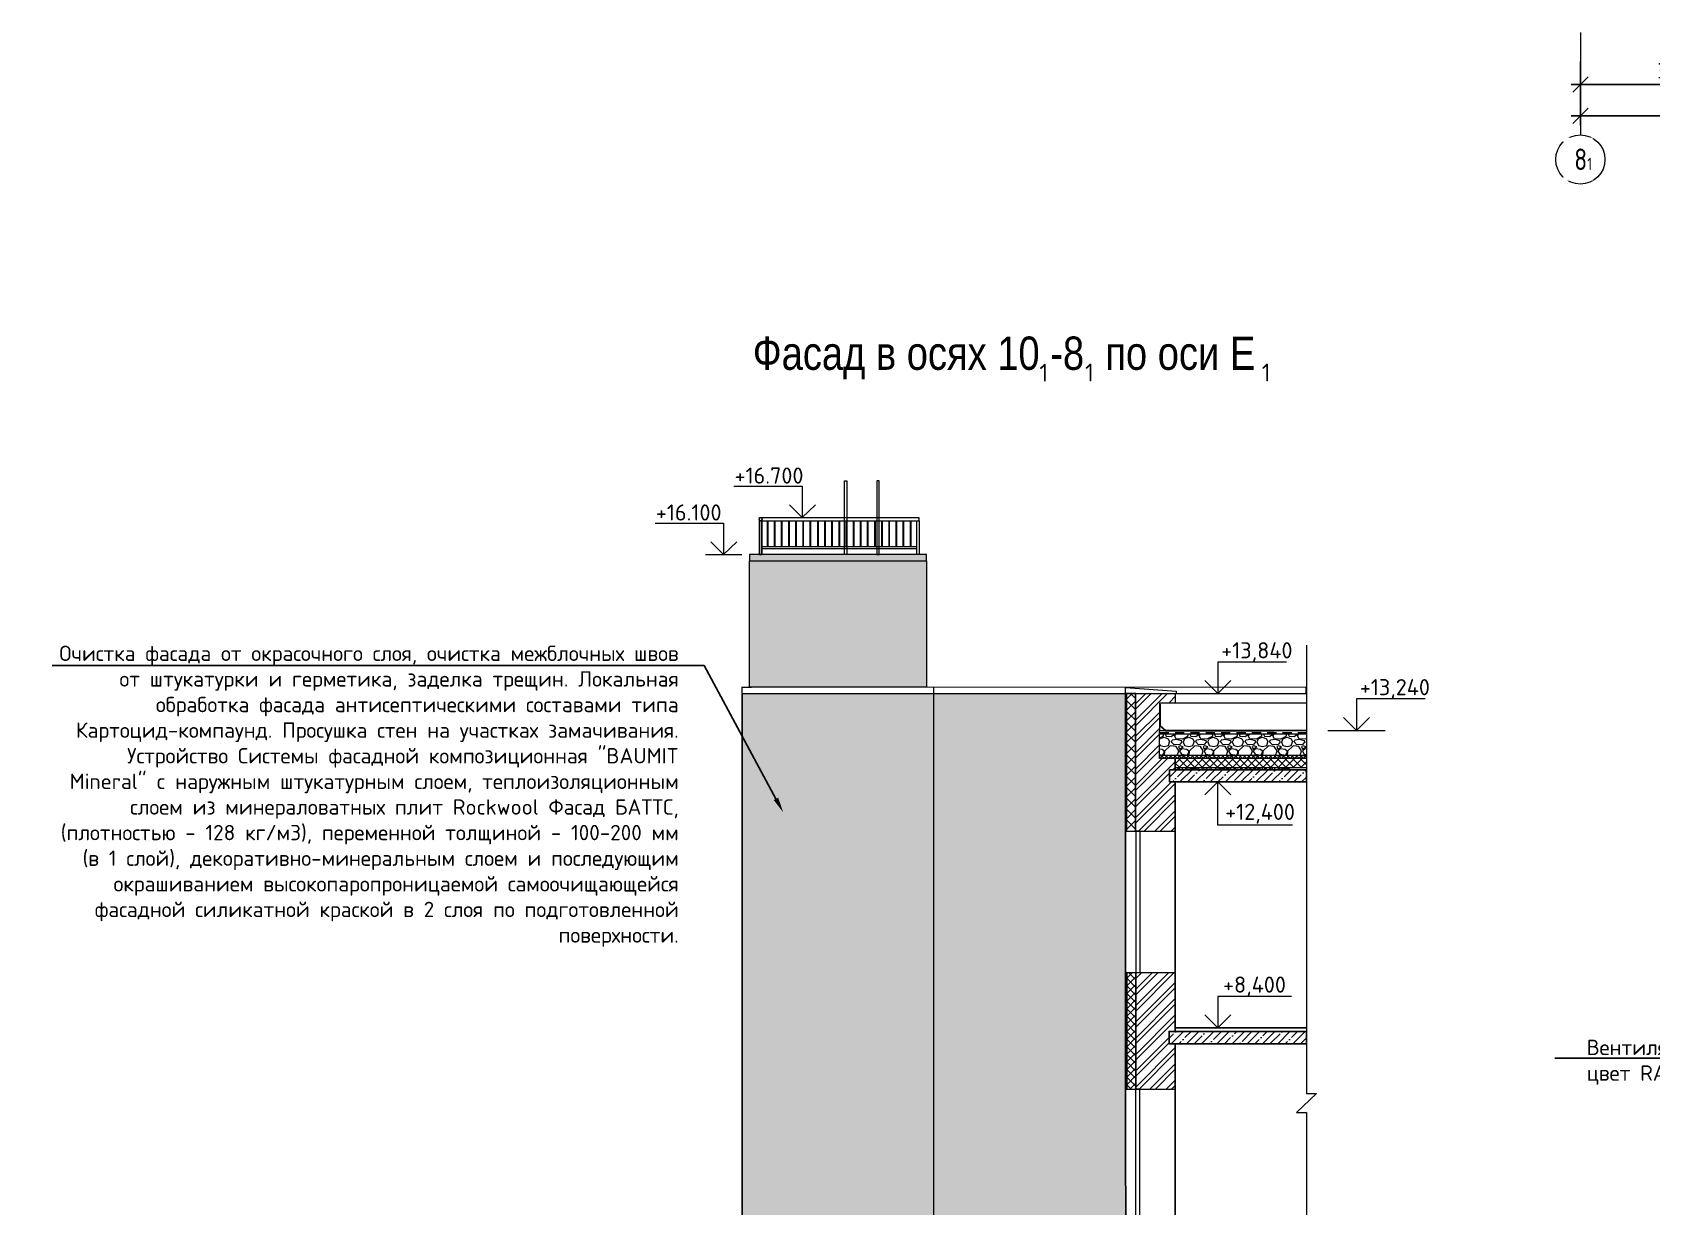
# Model space of a CAD drawing. Header units: millimetres. Extents: x -136099598 to 9192475, y 0 to 779331.
# Drawn here: x 125197 to 151547, y 262079 to 281188 of the extents above; entities that cross this region are included whole.
import ezdxf
from ezdxf import colors
from ezdxf.entities.mleader import LeaderData, LeaderLine
from ezdxf.math import Vec2, Vec3

# ---------------------------------------------------------------- set-up
doc = ezdxf.new("R2010")
doc.units = ezdxf.units.MM
doc.header["$MEASUREMENT"] = 0
doc.linetypes.add('ADSK_Невидимые', pattern=[5, 3, -2])
doc.linetypes.add('CENTER', pattern=[2, 1.25, -0.25, 0.25, -0.25])
doc.layers.get('0').update_dxf_attribs({"color": 250, "lineweight": 9})
for name, color, linetype, lineweight in [('24_Фасад_разрез_тонкая', 7, 'Continuous', 9), ('АР-Выноски', 5, 'Continuous', 5), ('АР_Оси', 193, 'Continuous', 9), ('АР_Оси размеры', 164, 'Continuous', 9), ('Ограждение', 250, 'Continuous', 9), ('СТЕНЫ кирпич ЛИДЕР', 250, 'Continuous', 15), ('Фасад_тонкие', 7, 'Continuous', 5), ('Штриховка', 7, 'Continuous', 5), ('Штриховка в сечении', 7, 'Continuous', 18)]:
    doc.layers.add(name, color=color, linetype=linetype, lineweight=lineweight)
doc.layers.add('PDF _0', color=7, linetype='Continuous')
doc.layers.add('RAL 000 80 00', color=7, linetype='Continuous', lineweight=0, true_color=0xb9b8b6)
doc.layers.add('RAL 90 10', color=7, linetype='Continuous', lineweight=0, true_color=0xf1ece1)
doc.styles.add('Arial', font='ARIALN.TTF')
doc.styles.add('ICOCPEUR', font='isocpeur.ttf')
doc.styles.add('ISOCPEUR', font='isocpeur.ttf', dxfattribs={"width": 0.7})
doc.styles.add('PDF ISOCPEUR', font='isocpeur.ttf')
doc.styles.add('ГОСТ 2.304', font='isocpeur.ttf', dxfattribs={"width": 0.7})
doc.dimstyles.new('СПДС', dxfattribs={"dimscale": 100, "dimtxt": 2.5, "dimasz": 2.5, "dimexe": 1.5, "dimexo": 0, "dimgap": 1, "dimtad": 1, "dimdec": 0, "dimrnd": 1, "dimtxsty": 'ГОСТ 2.304', "dimblk": 'OBLIQUE', "dimcen": 2.5, "dimdle": 1.5, "dimadec": 0, "dimazin": 2, "dimtfac": 0.75, "dimtdec": 0, "dimtmove": 1, "dimatfit": 3, "dimfxl": 1, "dimtolj": 1, "dimarcsym": 1})

# ---------------------------------------------------------------- blocks, each defined once
blk = doc.blocks.new('_Oblique')
at = {"color": 0, "linetype": 'ByBlock', "lineweight": -2}
blk.add_line((-0.5, -0.5), (0.5, 0.5), dxfattribs=at)
blk = doc.blocks.new('*D399')
at = {"layer": 'АР_Оси размеры', "color": 0, "lineweight": -2, "ltscale": 100, "transparency": 16777216}
for p, q in [((150388, 280714), (150388, 280188)), ((153388, 280726), (153388, 280188)), ((150238, 280338), (153538, 280338))]:
    blk.add_line(p, q, dxfattribs=at)
at = {"layer": 'АР_Оси размеры', "color": 0, "lineweight": -2, "ltscale": 100, "transparency": 16777216, "xscale": 250, "yscale": 250, "zscale": 250, "rotation": 180}
blk.add_blockref('_Oblique', (150388, 280338), dxfattribs=at)
at = {"layer": 'АР_Оси размеры', "color": 0, "lineweight": -2, "ltscale": 100, "transparency": 16777216, "xscale": 250, "yscale": 250, "zscale": 250}
blk.add_blockref('_Oblique', (153388, 280338), dxfattribs=at)
at = {"layer": 'АР_Оси размеры', "color": 0, "ltscale": 100, "transparency": 16777216, "insert": (151888, 280563), "char_height": 250, "attachment_point": 5, "style": 'ГОСТ 2.304'}
blk.add_mtext('\\A1;3000', dxfattribs=at)
blk = doc.blocks.new('*D400')
at = {"layer": 'АР_Оси размеры', "color": 0, "lineweight": -2, "ltscale": 100, "transparency": 16777216}
for p, q in [((150388, 280205), (150388, 279678)), ((192898, 280137), (192898, 279678)), ((150238, 279828), (193048, 279828))]:
    blk.add_line(p, q, dxfattribs=at)
at = {"layer": 'АР_Оси размеры', "color": 0, "lineweight": -2, "ltscale": 100, "transparency": 16777216, "xscale": 250, "yscale": 250, "zscale": 250, "rotation": 180}
blk.add_blockref('_Oblique', (150388, 279828), dxfattribs=at)
at = {"layer": 'АР_Оси размеры', "color": 0, "lineweight": -2, "ltscale": 100, "transparency": 16777216, "xscale": 250, "yscale": 250, "zscale": 250}
blk.add_blockref('_Oblique', (192898, 279828), dxfattribs=at)
at = {"layer": 'АР_Оси размеры', "color": 0, "ltscale": 100, "transparency": 16777216, "insert": (171973, 280053), "char_height": 250, "attachment_point": 5, "style": 'ГОСТ 2.304'}
blk.add_mtext('\\A1;42510', dxfattribs=at)
blk = doc.blocks.new('A$C8c728056')
at = {"ltscale": 150}
blk.add_lwpolyline([(0, 550), (38, 550), (38, 0), (0, 0)], close=True, dxfattribs=at)
blk.add_circle((19, 575), 25.3, dxfattribs=at)

msp = doc.modelspace()

# ---------------------------------------------------------------- hatches: boundary and pattern name
at = {"ltscale": 40, "true_color": 0x383e42}
h = msp.add_hatch(dxfattribs=at)
h.set_pattern_fill('ANSI32', color=250, scale=500, angle=360)
h.set_pattern_definition([(45, (819, -31961.97), (-132.58252, 132.58252), []), (45, (907.4, -31961.97), (-132.58252, 132.58252), [])])
h.paths.add_polyline_path([(143801.4, 270279), (143544.9, 270279), (143544.8, 269370), (143799.1, 269370), (143799.1, 269190), (143707.1, 269190), (143703.7, 268990), (143799.1, 268990), (143798.9, 268188.6), (143147.3, 268191.8), (143159.1, 270430), (143801.4, 270430)])
at = {"ltscale": 100, "transparency": 33554687}
h = msp.add_hatch(dxfattribs=at)
h.set_pattern_fill('ANSI35', color=0, scale=700)
h.set_pattern_definition([(45, (815.62, -31961.97), (-123.74369, 123.74369), []), (45, (939.36, -31961.97), (-123.74369, 123.74369), [218.75, -43.75, 0, -43.75])])
h.paths.add_polyline_path([(145930.5, 268990), (145930.5, 269190), (143703.7, 269190), (143703.7, 268990)])
at = {"ltscale": 40, "true_color": 0x383e42}
h = msp.add_hatch(dxfattribs=at)
h.set_pattern_fill('ANSI32', color=250, scale=500, angle=360)
h.set_pattern_definition([(45, (0, 4200), (-132.58252, 132.58252), []), (45, (88.39, 4200), (-132.58252, 132.58252), [])])
h.paths.add_polyline_path([(143151.7, 265889.9), (143153.2, 263990.4), (143795.7, 263990.1), (143795.7, 264730.1), (143695.7, 264730.1), (143695.7, 264930.1), (143795.7, 264930.2), (143795.7, 264990.1), (143795.7, 265890.1)])
at = {"ltscale": 100, "transparency": 33554687}
h = msp.add_hatch(dxfattribs=at)
h.set_pattern_fill('ANSI35', color=0, scale=700)
h.set_pattern_definition([(45, (720.05, -27761.85), (-123.74369, 123.74369), []), (45, (843.8, -27761.85), (-123.74369, 123.74369), [218.75, -43.75, 0, -43.75])])
h.paths.add_polyline_path([(143697.4, 264929.9), (145931.3, 264930.1), (145927.9, 264730.1), (143694, 264729.9)])
at = {"layer": 'RAL 000 80 00'}
h = msp.add_hatch(color=256, dxfattribs=at)
h.dxf.hatch_style = 1
h.paths.add_polyline_path([(139749, 272690.6), (136872.3, 272690.6), (136868.7, 270530), (139749.1, 270530)])
at = {"layer": 'RAL 90 10', "ltscale": 100, "transparency": 33554687}
h = msp.add_hatch(color=256, dxfattribs=at)
h.dxf.hatch_style = 1
h.paths.add_polyline_path([(141395.9, 261032.1), (140546.1, 261026.9), (142991.8, 261010.5), (142992.4, 256593.7), (136745.5, 256591.7), (136745.5, 270429.9), (142988, 270430.1), (142995.4, 261143.2), (142995.4, 261060)])
at = {"layer": 'Штриховка', "transparency": 33554636}
h = msp.add_hatch(dxfattribs=at)
h.set_pattern_fill('ANSI37', color=256, scale=1000)
h.set_pattern_definition([(45, (4222.55, -31961.72), (-88.388348, 88.388348), []), (135, (4222.55, -31961.72), (-88.388348, -88.388348), [])])
h.paths.add_polyline_path([(143002.1, 268189.9), (143149.9, 268189.9), (143148.2, 270430.1), (143003, 270430)])
h = msp.add_hatch(dxfattribs=at)
h.set_pattern_fill('ANSI37', color=256, scale=400)
h.set_pattern_definition([(45, (815.617, -31961.97), (-35.355339, 35.355339), []), (135, (815.617, -31961.97), (-35.355339, -35.355339), [])])
h.paths.add_polyline_path([(145929.6, 269420), (145929.6, 269370), (143541.4, 269370), (143541.4, 269420)])
h = msp.add_hatch(dxfattribs=at)
h.set_pattern_fill('ANSI37', color=256, scale=700)
h.set_pattern_definition([(45, (815.62, -31961.97), (-61.871843, 61.871843), []), (135, (815.62, -31961.97), (-61.871843, -61.871843), [])])
h.paths.add_polyline_path([(145929.6, 269370), (145929.6, 269220), (143801.6, 269220), (143801.6, 269370)])
h = msp.add_hatch(dxfattribs=at)
h.set_pattern_fill('ANSI37', color=256, scale=700)
h.set_pattern_definition([(45, (19.11, -37191.58), (-61.871843, 61.871843), []), (135, (19.11, -37191.58), (-61.871843, -61.871843), [])])
h.paths.add_polyline_path([(143153.1, 265890.4), (143153.1, 263990.4), (143005.1, 263990.4), (143005.1, 265890.4)])
at = {"layer": 'Штриховка в сечении', "ltscale": 2, "transparency": 33554636}
h = msp.add_hatch(dxfattribs=at)
h.set_pattern_fill('GRAVEL', color=256, scale=400)
h.set_pattern_definition([(228.012788, (9900.725, -31561.845), (-3200, -3600), [53.8144, -5327.6352]), (184.969741, (9864.725, -31601.845), (4800, 400), [92.3472, -9142.3699]), (132.510447, (9772.725, -31609.845), (4000, -4400), [65.1152, -6446.41304]), (267.273689, (9616.725, -31709.845), (400, 8000), [84.0952, -8325.4232]), (292.833654, (9612.725, -31793.845), (-2000, 4800), [82.462, -8163.74925]), (357.273689, (9644.725, -31869.845), (-8000, 400), [84.0952, -8325.4232]), (37.6942405, (9728.725, -31873.845), (-5200, -4000), [111.2116, -11009.9394]), (72.2553284, (9816.725, -31805.845), (2800, 8800), [104.9952, -10394.5286]), (121.4295656, (9848.725, -31705.845), (-3200, 5200), [84.38, -8353.62924]), (175.236358, (9804.725, -31633.845), (4400, -400), [96.3328, -4720.30503]), (222.397438, (9708.725, -31625.845), (-4800, -4400), [124.5792, -12333.35]), (138.814075, (10012.725, -31713.845), (-2800, 2400), [42.5204, -4209.53793]), (171.4692344, (9980.725, -31685.845), (5200, -800), [80.8948, -8008.60457]), (225, (9900.72, -31673.85), (-4e-14, -400), [56.5684, -509.11702]), (203.19859, (9872.725, -31625.845), (2000, 800), [30.4632, -3015.84604]), (291.80141, (9844.725, -31637.845), (-400, 1200), [43.0812, -2110.9847]), (30.963757, (9860.725, -31677.845), (1200, 800), [69.9716, -2262.40916]), (161.56505, (9920.72, -31641.85), (800, -400), [50.5964, -1214.31466]), (16.38954, (9612.725, -31637.845), (4000, 1200), [70.88, -7017.13806]), (70.346176, (9680.725, -31617.845), (-1600, -4400), [59.4644, -5886.9631]), (293.19859, (9920.725, -31561.845), (-800, 2000), [60.926, -2985.38324]), (343.61046, (9944.725, -31617.845), (-4000, 1200), [70.88, -7017.13806]), (339.443955, (9612.725, -31885.845), (-2000, 800), [68.352, -3349.2495]), (294.775141, (9676.725, -31909.845), (-2000, 4400), [57.2712, -5669.85723]), (66.80141, (9924.725, -31961.845), (800, 2000), [60.926, -2985.38324]), (17.354025, (9948.725, -31905.845), (-5200, -1600), [67.0524, -6638.16945]), (69.443955, (9728.725, -31961.845), (-800, -2000), [34.176, -3383.4255]), (101.309932, (9900.725, -31961.845), (-400, 1600), [20.396, -2019.2118]), (165.963757, (9896.72, -31941.85), (1200, -400), [82.462, -1566.78025]), (186.009006, (9816.725, -31921.845), (4000, 400), [76.42, -7565.56927]), (303.690068, (9860.72, -31713.85), (-400, 800), [57.6888, -1384.5317]), (353.1572266, (9892.725, -31761.845), (6800, -800), [100.7176, -9971.02505]), (60.945396, (9992.725, -31773.845), (-1600, -2800), [41.1824, -4077.06966]), (90, (10012.72, -31737.85), (-400, 400), [24, -376]), (120.256437, (9808.725, -31909.845), (1600, -2800), [55.5696, -5501.408]), (48.012788, (9780.725, -31861.845), (3200, 3600), [107.6288, -5273.8208]), (0, (9852.72, -31781.85), (400, 400), [104, -296]), (325.3048465, (9956.725, -31781.845), (4000, -2800), [63.2456, -6261.3097]), (254.054604, (10008.725, -31817.845), (-400, -1600), [58.2408, -2853.80316]), (207.6459754, (9992.725, -31873.845), (-7600, -4000), [94.826, -9387.78967]), (175.426079, (9908.725, -31917.845), (-5200, 400), [100.3196, -9931.62936])])
h.paths.add_polyline_path([(145929.6, 269767.2), (145929.6, 269420), (143541.4, 269420.1), (143541.4, 269767.2)])
at = {"layer": 'Штриховка в сечении', "ltscale": 3, "transparency": 33554636}
h = msp.add_hatch(dxfattribs=at)
h.set_pattern_fill('AR-SAND', color=256)
h.set_pattern_definition([(37.5, (-283811.966, 3928696.465), (-1.6000313, 48.94132373), [0, -38.608, 0, -43.18, 0, -41.275]), (7.5, (-283811.966, 3928696.465), (44.9523283, 71.68251), [0, -20.828, 0, -34.798, 0, -13.335]), (327.5, (-283843.21, 3928696.465), (79.099237, 0.14371847), [0, -12.7, 0, -45.72, 0, -59.69]), (317.5, (-283843.21, 3928696.465), (76.3556452, 22.2929323), [0, -6.35, 0, -29.972, 0, -34.29])])
h.paths.add_polyline_path([(145663.5, 269220), (145663.5, 269190), (143801.6, 269190), (143801.6, 269220)])

# ---------------------------------------------------------------- linework, layer by layer
at = {"ltscale": 150}
for p, q in [((137030, 273240.6, 0), (137030, 273291.1, 0)), ((143801.6, 270279), (143801.3, 270430)), ((143541.4, 269370), (143541.5, 270279)), ((143541.5, 270279), (143801.6, 270279)), ((143801.6, 270279), (145929.6, 270279))]:
    msp.add_line(p, q, dxfattribs=at)
at = {"color": 18, "ltscale": 150, "true_color": 0x000000}
for p, q in [((136739.4, 270530), (136899.2, 270530)), ((139865.5, 255240.7), (139865.6, 270530)), ((143002.9, 270430), (143002.1, 268189.9)), ((142988.7, 268189.9), (143796.5, 268190.1)), ((142989.5, 265889.9), (143795.7, 265890.1)), ((143004.8, 265889.9), (143004.8, 263990.4)), ((142990.1, 263990.4), (143795.7, 263990.1))]:
    msp.add_line(p, q, dxfattribs=at)
at = {"color": 18, "linetype": 'ADSK_Невидимые', "lineweight": 30, "ltscale": 50, "true_color": 0x000000}
msp.add_line((143541.4, 269791.3), (145930.5, 269791.3), dxfattribs=at)
at = {"elevation": 0}
for points in [[(138450.2, 272690.6), (138410.2, 272690.6), (138410.2, 273891.2), (138450.2, 273891.2)], [(138978, 273891.2), (138940.2, 273891.2), (138940.2, 272690.6), (138978, 272690.6)]]:
    msp.add_lwpolyline(points, close=True, dxfattribs=at)
at = {"ltscale": 150, "elevation": 1}
for points in [[(139749.1, 270530), (136868.9, 270530), (136868.7, 272590.7), (139748.8, 272590.7)], [(139749, 272690.6), (136868.8, 272690.6), (136868.8, 272590.7), (139749, 272590.7)]]:
    msp.add_lwpolyline(points, close=True, dxfattribs=at)
at = {"ltscale": 150}
for points in [[(145929.6, 271215.5), (145929.6, 263922.5), (146092.3, 263922.5), (145767.4, 263613.5), (145929.6, 263613.5), (145932, 253496.9)], [(143795.7, 269190), (143795.7, 269370), (143541.4, 269370)]]:
    msp.add_lwpolyline(points, dxfattribs=at)
msp.add_lwpolyline([(145923.6, 270529.9), (136739.4, 270530), (136739.4, 270430.1), (145923.6, 270430)], close=True, dxfattribs=at)
at = {"color": 18, "ltscale": 150, "true_color": 0x000000}
for points in [[(143151.7, 265889.9), (143221.9, 265889.9), (143221.9, 268189.9), (143151.7, 268189.9)], [(143150.3, 261690.3), (143220.5, 261690.3), (143220.5, 263990.3), (143150.3, 263990.3)]]:
    msp.add_lwpolyline(points, close=True, dxfattribs=at)
at = {"ltscale": 150}
msp.add_circle((137048.6, 273265.9, 0), 25.3, dxfattribs=at)
at = {"layer": '24_Фасад_разрез_тонкая', "lineweight": 30}
msp.add_lwpolyline([(145404.7, 269820), (143639.5, 269820), (143551.4, 269905.1), (143551.4, 270258.2)], dxfattribs=at)
at = {"layer": '24_Фасад_разрез_тонкая'}
for points in [[(145930.5, 269830), (143811.6, 269830)], [(145930.5, 269820), (143541.4, 269820)], [(145930.5, 269770), (143541.4, 269770)], [(145930.2, 269767.2), (143541.4, 269767.2)], [(145930.5, 269420), (143541.4, 269420.1)], [(145930.5, 269220), (143801.6, 269220)], [(145930.5, 269190), (143801.6, 269190)]]:
    msp.add_lwpolyline(points, dxfattribs=at)
at = {"layer": '24_Фасад_разрез_тонкая', "lineweight": 9}
msp.add_lwpolyline([(145930.5, 269370), (143801.6, 269370)], dxfattribs=at)
at = {"layer": 'PDF _0', "lineweight": 0}
for p, q in [((136148.8, 272690.6, 1), (136741.7, 272690.6, 1)), ((144021.4, 270430), (144956.4, 270430)), ((145472.7, 269830.1), (144537.7, 269830.1)), ((146277.2, 269830.1), (147212.2, 269830.1)), ((144021.4, 264990), (144956.4, 264990))]:
    msp.add_line(p, q, dxfattribs=at)
for points, elevation in [([(136610, 273801.2), (137725.7, 273801.2), (137725.7, 273291.2), (137939.1, 273500.2), (137725.7, 273291.2), (137516.8, 273500.2)], 0), ([(135329.5, 273200.6), (136445.2, 273200.6), (136445.2, 272690.6), (136658.6, 272899.5), (136445.2, 272690.6), (136236.3, 272899.5)], 1)]:
    msp.add_lwpolyline(points, dxfattribs=dict(at, elevation=elevation))
for points in [[(145604.6, 270940), (144488.9, 270940), (144488.9, 270430), (144275.5, 270639), (144488.9, 270430), (144697.8, 270639)], [(147860.4, 270340.1), (146744.7, 270340.1), (146744.7, 269830.1), (146531.3, 270039), (146744.7, 269830.1), (146953.6, 270039)], [(145701.6, 268287), (144488.9, 268287), (144488.9, 268990), (144275.5, 268781), (144488.9, 268990), (144697.8, 268781)], [(145688.3, 265500), (144488.9, 265500), (144488.9, 264990), (144275.5, 265199), (144488.9, 264990), (144697.8, 265199)]]:
    msp.add_lwpolyline(points, dxfattribs=at)
at = {"layer": 'АР_Оси', "color": 6, "linetype": 'CENTER', "ltscale": 1000}
msp.add_line((150387.6, 281188.4), (150387.6, 279520.6), dxfattribs=at)
at = {"layer": 'АР_Оси', "color": 6, "ltscale": 0.5}
msp.add_circle((150387.6, 279120.6), 400, dxfattribs=at)
at = {"layer": 'Ограждение'}
for points, elevation in [([(137030, 273291.1), (139628, 273291.6)], 0), ([(139628.1, 273240.6), (139628, 273290.6)], 2.2), ([(137030, 273240.6), (139628.1, 273240.6)], 0), ([(137030, 272690.6), (137030, 273240.6), (137068, 273240.6), (137068, 272690.6), (137030, 272690.6)], 0), ([(137151.9, 273240), (137151.9, 272815.2), (137151.9, 272815.2)], 0), ([(137167.9, 272815.2), (137167.9, 273240)], 0), ([(137267.9, 273240.6), (137267.9, 272815.7), (137267.9, 272815.7)], 0), ([(137283.9, 272815.7), (137283.9, 273240.6)], 0), ([(137383.9, 273240.6), (137383.9, 272815.7), (137383.9, 272815.7)], 0), ([(137399.9, 272815.7), (137399.9, 273240.6)], 0), ([(137499.9, 273241.2), (137499.9, 272816.3), (137499.9, 272816.3)], 0), ([(137515.9, 272816.3), (137515.9, 273241.2)], 0), ([(137615.9, 273241.2), (137615.9, 272816.3), (137615.9, 272816.3)], 0), ([(137631.9, 272816.3), (137631.9, 273241.2)], 0), ([(137731.9, 273241.2), (137731.9, 272816.3), (137731.9, 272816.3)], 0), ([(137747.9, 272816.3), (137747.9, 273241.2)], 0), ([(137847.9, 273241.2), (137847.9, 272816.3), (137847.9, 272816.3)], 0), ([(137863.9, 272816.3), (137863.9, 273241.2)], 0), ([(137971.5, 273240.6), (137971.5, 272815.7), (137971.5, 272815.7)], 0), ([(137987.5, 272815.7), (137987.5, 273240.6)], 0), ([(138087.5, 273240.6), (138087.5, 272815.7), (138087.5, 272815.7)], 0), ([(138103.5, 272815.7), (138103.5, 273240.6)], 0), ([(138203.5, 273240.6), (138203.5, 272815.7), (138203.5, 272815.7)], 0), ([(138219.5, 272815.7), (138219.5, 273240.6)], 0), ([(138319.5, 273240.6), (138319.5, 272815.7), (138319.5, 272815.7)], 0), ([(138335.5, 272815.7), (138335.5, 273240.6)], 0), ([(138435.5, 273240.6), (138435.5, 272815.7), (138435.5, 272815.7)], 0), ([(138451.5, 272815.7), (138451.5, 273240.6)], 0), ([(138551.5, 273240.6), (138551.5, 272815.7), (138551.5, 272815.7)], 0), ([(138567.5, 272815.7), (138567.5, 273240.6)], 0), ([(138667.5, 273240.6), (138667.5, 272815.7), (138667.5, 272815.7)], 0), ([(138683.5, 272815.7), (138683.5, 273240.6)], 0), ([(138783.5, 273240.6), (138783.5, 272815.7), (138783.5, 272815.7)], 0), ([(138799.5, 272815.7), (138799.5, 273240.6)], 0), ([(138899.5, 273240.6), (138899.5, 272815.7), (138899.5, 272815.7)], 0), ([(138915.5, 272815.7), (138915.5, 273240.6)], 0), ([(139015.5, 273240.6), (139015.5, 272815.7), (139015.5, 272815.7)], 0), ([(139031.5, 272815.7), (139031.5, 273240.6)], 0), ([(139131.5, 273240.6), (139131.5, 272815.7), (139131.5, 272815.7)], 0), ([(139147.5, 272815.7), (139147.5, 273240.6)], 0), ([(139247.5, 273240.6), (139247.5, 272815.7), (139247.5, 272815.7)], 0), ([(139263.5, 272815.7), (139263.5, 273240.6)], 0), ([(139363.5, 273240.6), (139363.5, 272815.7), (139363.5, 272815.7)], 0), ([(139379.5, 272815.7), (139379.5, 273240.6)], 0), ([(139479.5, 273240.6), (139479.5, 272815.7), (139479.5, 272815.7)], 0), ([(139495.5, 272815.7), (139495.5, 273240.6)], 0), ([(139590.1, 272690.6), (139590.1, 273240.6), (139628.1, 273240.6), (139628.1, 272690.6), (139590.1, 272690.6)], 2.2), ([(137068, 272790.6), (139590.1, 272790.6), (139590.1, 272815.6), (137068, 272815.6)], 0)]:
    msp.add_lwpolyline(points, dxfattribs=dict(at, elevation=elevation))
at = {"layer": 'СТЕНЫ кирпич ЛИДЕР', "lineweight": 25, "ltscale": 100}
for p, q in [((136745.8, 255170), (136745.6, 270430.1)), ((143795.7, 269370), (143795.7, 269190)), ((143795.7, 269370), (143795.7, 269190)), ((145930.5, 269190), (143703.7, 269190)), ((143795.7, 268990), (143795.7, 264930.1)), ((145930.5, 268990), (143801.6, 268990)), ((143795.7, 264990.1), (145932.3, 264990.1)), ((143795.7, 264730.1), (143795.7, 260729.7))]:
    msp.add_line(p, q, dxfattribs=at)
for points in [[(142993.1, 254399.8), (142988, 270430.1), (143148.2, 270430.1), (143149.9, 268189.9)], [(143151.7, 265889.9), (143153.2, 263990.3)]]:
    msp.add_lwpolyline(points, dxfattribs=at)
for points in [[(145930.5, 268990), (143703.7, 268990), (143703.7, 269190), (145930.5, 269190)], [(145929.6, 264730.1), (143695.7, 264730.1), (143695.7, 264930.1), (145929.6, 264930.1)]]:
    msp.add_lwpolyline(points, close=True, dxfattribs=at)
at = {"layer": 'Фасад_тонкие'}
for p, q in [((142983.9, 270529.9), (143815.5, 270465.1)), ((142983.9, 270430), (142983.9, 270529.9)), ((143815.5, 270430), (143815.5, 270465.1))]:
    msp.add_line(p, q, dxfattribs=at)

# ---------------------------------------------------------------- block references
at = {"ltscale": 150, "xscale": -1}
msp.add_blockref('A$C8c728056', (137067.6, 272690.6, 0), dxfattribs=at)

# ---------------------------------------------------------------- texts
at = {"insert": (136919.2, 275540.1), "char_height": 541.278, "attachment_point": 7, "style": 'Arial'}
msp.add_mtext('Фасад в осях 10 -8  по оси Е', dxfattribs=at)
at = {"layer": 'PDF _0', "color": 18, "lineweight": 0, "true_color": 0x000000, "style": 'PDF ISOCPEUR'}
for s, insert, char_height, attachment_point in [('1', (141584.7, 275506.1), 288.7, 7), ('1', (142326.8, 275509.2), 288.7, 7), ('1', (145202.5, 275509.2), 288.7, 7), ('+16.700', (136623.4, 273845, 1), 262.49, 7), ('+16.100', (135342.9, 273244.4, 2.1), 262.49, 7), ('+13,840', (144543, 270940), 262.49, 7), ('+13,240', (146798.8, 270340.1), 262.49, 7), ('+12,400', (144607.2, 268635.2), 262.49, 1), ('+8,400', (144572.8, 265500), 262.49, 7)]:
    msp.add_mtext(s, dxfattribs=dict(at, insert=insert, char_height=char_height, attachment_point=attachment_point))

# ---------------------------------------------------------------- dimensions: what is measured, and where the dimension line sits
at = {"layer": 'АР_Оси размеры', "ltscale": 100}
dim = msp.add_linear_dim(base=(153387.6, 280337.7), p1=(150387.6, 280714), p2=(153387.6, 280725.6), dimstyle='СПДС', dxfattribs=at)
dim.commit()
dim.dimension.update_dxf_attribs({"geometry": '*D399', "text_midpoint": (151887.6, 280562.7)})
dim = msp.add_linear_dim(base=(192897.6, 279828.5), p1=(150387.6, 280204.8), p2=(192897.6, 280137), dimstyle='СПДС', dxfattribs=at)
dim.commit()
dim.dimension.update_dxf_attribs({"geometry": '*D400', "text_midpoint": (171972.9, 279828.5), "dimtype": 160})

# ---------------------------------------------------------------- leaders
at = {"layer": 'АР-Выноски'}
ml = msp.add_multileader_mtext('Standard', dxfattribs=at)
ml.set_content('\\A1;Очистка фасада от окрасочного слоя, очистка межблочных швов от штукатурки и герметика, заделка трещин. Локальная обработка фасада антисептическими составами типа Картоцид-компаунд. Просушка стен на участках замачивания. Устройство Системы фасадной композиционная "BAUMIT Mineral" c наружным штукатурным слоем, теплоизоляционным слоем из минераловатных плит Rockwool Фасад БАТТС, (плотностью - 128 кг/м3), переменной толщиной - 100-200 мм (в 1 слой), декоративно-минеральным слоем и последующим окрашиванием высокопаропроницаемой самоочищающейся фасадной силикатной краской в 2 слоя по подготовленной поверхности. ', color=256, style='ICOCPEUR')
ml.set_leader_properties(color=256)
ml.build(insert=Vec2(0, 0))
ml.multileader.update_dxf_attribs({"text_left_attachment_type": 6, "text_right_attachment_type": 6, "dogleg_length": 100, "arrow_head_size": 250})
ctx = ml.context
ctx.base_point, ctx.char_height, ctx.arrow_head_size, ctx.landing_gap_size, ctx.plane_origin = Vec3(125626.8, 270883.4), 250, 250, 25, Vec3(130811.1, 274623.4)
ctx.left_attachment, ctx.right_attachment, ctx.text_align_type = 6, 6, 2
notes = []
notes.append((ctx, [(1, (1, 1, 0), (136129.4, 270883.4), (-1, 0), 390.1, [(0, [(137415.8, 268494.6)], 0, [])])]))
ctx.mtext.insert, ctx.mtext.width, ctx.mtext.defined_height, ctx.mtext.alignment, ctx.mtext.flow_direction = Vec3(135714.3, 271208.4), 10092.288, 6294.2, 3, 5
ml = msp.add_multileader_mtext('Standard', dxfattribs=at)
ml.set_content('{\\W1;Вентиляционная решетка цвет RAL9010}', color=256, style='ISOCPEUR')
ml.set_leader_properties()
ml.build(insert=Vec2(0, 0))
ml.multileader.update_dxf_attribs({"text_left_attachment_type": 6, "text_right_attachment_type": 6, "dogleg_length": 100, "arrow_head_size": 250})
ctx = ml.context
ctx.base_point, ctx.char_height, ctx.arrow_head_size, ctx.landing_gap_size, ctx.plane_origin = Vec3(150465.7, 264495.3, -0.5), 250, 250, 25, Vec3(158158.5, 259314.8, -0.5)
ctx.left_attachment, ctx.right_attachment = 6, 6
notes.append((ctx, [(0, (1, 1, 0), (154640.7, 264495.3, -0.5), (-1, 0), 100, [(0, [(156137.1, 265940.9, -0.5)], 0, [])])]))
ctx.mtext.insert, ctx.mtext.width, ctx.mtext.flow_direction = Vec3(150490.7, 264795.3, -0.5), 4497.745, 5
for ctx, leaders in notes:
    for number, flags, end, landing, length, lines in leaders:
        leader = LeaderData()
        leader.index, (leader.has_last_leader_line, leader.has_dogleg_vector, leader.attachment_direction) = number, flags
        leader.last_leader_point, leader.dogleg_vector, leader.dogleg_length = Vec3(end), Vec3(landing), length
        for number, points, colour, breaks in lines:
            line = LeaderLine()
            line.index, line.vertices, line.color, line.breaks = number, Vec3.list(points), colors.encode_raw_color(colour), breaks
            leader.lines.append(line)
        ctx.leaders.append(leader)

# ---------------------------------------------------------------- next in the draw order: texts
at = {"layer": 'АР_Оси', "color": 6, "insert": (150287.8, 279298.4), "char_height": 350, "width": 123.867, "attachment_point": 1, "line_spacing_factor": 1.149209, "style": 'ГОСТ 2.304', "bg_fill": 2}
msp.add_mtext('{\\W0.8;8\\H0.57143x;1}', dxfattribs=at)

doc.saveas('drawing.dxf')
